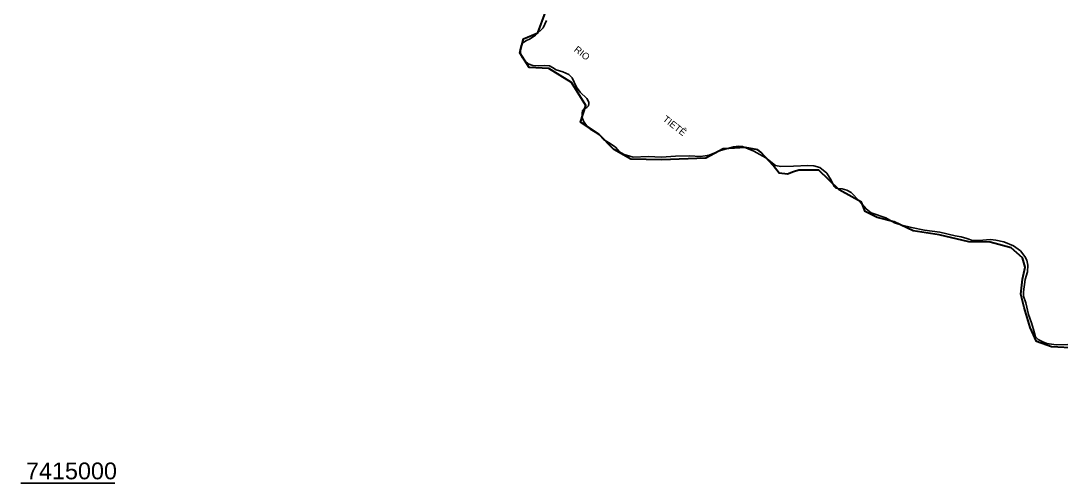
# Model space of a CAD drawing. Header units: millimetres. Extents: x 583 to 26013, y 350 to 21391.
# Drawn here: x 638 to 6857, y 5350 to 8112 of the extents above; entities that cross this region are included whole.
import ezdxf

# ---------------------------------------------------------------- set-up
doc = ezdxf.new("R2010")
doc.units = ezdxf.units.MM
doc.layers.add('divisa municipio', color=40, linetype='Continuous')
doc.layers.add('RIOS', color=140, linetype='Continuous')
doc.styles.add('EU', font='arial.ttf', dxfattribs={"height": 10})

msp = doc.modelspace()

# ---------------------------------------------------------------- linework, layer by layer
at = {"lineweight": 25}
msp.add_line((1199.96757, 5349.85691), (638.46181, 5349.85691), dxfattribs=at)
at = {"layer": 'divisa municipio', "color": 0, "linetype": 'Continuous'}
for p, q in [((3780.21951, 8113.89441), (3760.44751, 8069.42641)), ((3715.95951, 8026.19341), (3683.82951, 8003.95941)), ((3760.44751, 8069.42641), (3715.95951, 8026.19341)), ((3629.45651, 7964.43141), (3623.27751, 7940.96241)), ((3638.10651, 7978.01941), (3629.45651, 7964.43141)), ((3656.64351, 7991.60641), (3638.10651, 7978.01941)), ((3683.82951, 8003.95941), (3656.64351, 7991.60641)), ((3623.27751, 7940.96241), (3624.51351, 7918.72841)), ((3624.51351, 7918.72841), (3635.63551, 7892.78841)), ((3635.63551, 7892.78841), (3655.40751, 7869.31941)), ((3655.40751, 7869.31941), (3671.47251, 7854.49641)), ((3671.47251, 7854.49641), (3698.65951, 7844.61441)), ((3698.65951, 7844.61441), (3730.78851, 7843.37941)), ((3730.78851, 7843.37941), (3770.33351, 7844.61441)), ((3770.33351, 7844.61441), (3798.75551, 7842.14441)), ((3798.75551, 7842.14441), (3817.29251, 7832.26241)), ((3817.29251, 7832.26241), (3839.53551, 7818.67441)), ((3839.53551, 7818.67441), (3879.07951, 7807.55741)), ((3879.07951, 7807.55741), (3913.68151, 7790.26441)), ((3913.68151, 7790.26441), (3934.68951, 7770.50041)), ((3934.68951, 7770.50041), (3947.04651, 7745.79641)), ((3947.04651, 7745.79641), (3960.64051, 7716.15041)), ((3960.64051, 7716.15041), (3981.64851, 7686.50541)), ((3981.64851, 7686.50541), (4021.19251, 7646.97741)), ((4021.19251, 7593.86341), (4005.12751, 7586.45141)), ((4021.19251, 7646.97741), (4033.54951, 7625.97941)), ((4032.31451, 7604.98041), (4021.19251, 7593.86341)), ((4033.54951, 7617.33241), (4032.31451, 7604.98041)), ((4033.54951, 7625.97941), (4033.54951, 7617.33241)), ((3995.24151, 7574.09941), (3994.00551, 7560.51141)), ((3994.00551, 7560.51141), (3994.00551, 7534.57241)), ((3994.00551, 7534.57241), (4002.65551, 7512.33841)), ((4005.12751, 7586.45141), (3995.24151, 7574.09941)), ((4002.65551, 7512.33841), (4024.89951, 7481.45741)), ((4024.89951, 7481.45741), (4042.20051, 7465.39941)), ((4042.20051, 7465.39941), (4071.85851, 7446.87041)), ((4071.85851, 7446.87041), (4096.57351, 7430.81241)), ((4096.57351, 7430.81241), (4121.28851, 7402.40241)), ((4121.28851, 7402.40241), (4162.06851, 7378.93341)), ((4162.06851, 7378.93341), (4194.19851, 7356.69941)), ((4194.19851, 7356.69941), (4216.44251, 7329.77141)), ((4821.71751, 7337.18241), (4898.33451, 7358.18141)), ((4898.33451, 7358.18141), (4930.46451, 7363.12241)), ((4930.46451, 7363.12241), (4951.47251, 7361.88741)), ((4951.47251, 7361.88741), (5020.67451, 7333.47641)), ((4216.44251, 7329.77141), (4246.10051, 7312.47841)), ((4246.10051, 7312.47841), (4272.05151, 7305.06641)), ((4272.05151, 7305.06641), (4299.23851, 7297.65541)), ((4299.23851, 7297.65541), (4387.96551, 7301.36141)), ((4387.96551, 7301.36141), (4468.29051, 7297.65541)), ((4468.29051, 7297.65541), (4551.08651, 7303.83141)), ((4551.08651, 7303.83141), (4637.58951, 7305.06641)), ((4637.58951, 7305.06641), (4699.37751, 7301.36141)), ((4699.37751, 7301.36141), (4729.03551, 7306.30141)), ((4729.03551, 7306.30141), (4753.75051, 7310.00741)), ((4753.75051, 7310.00741), (4821.71751, 7337.18241)), ((5020.67451, 7333.47641), (5092.34851, 7292.71441)), ((5092.34851, 7292.71441), (5149.19351, 7248.24641)), ((5149.19351, 7248.24641), (5182.55951, 7242.07041)), ((5182.55951, 7242.07041), (5256.70451, 7244.54041)), ((5256.70451, 7244.54041), (5343.20851, 7248.24641)), ((5343.20851, 7248.24641), (5379.04551, 7245.77541)), ((5379.04551, 7245.77541), (5414.88251, 7234.65841)), ((5414.88251, 7234.65841), (5455.66251, 7202.54241)), ((5455.66251, 7202.54241), (5482.84951, 7159.30941)), ((5482.84951, 7159.30941), (5500.14951, 7122.25241)), ((5500.14951, 7122.25241), (5511.27151, 7112.37141)), ((5511.27151, 7112.37141), (5522.39351, 7109.90041)), ((5522.39351, 7109.90041), (5548.34451, 7107.43041)), ((5548.34451, 7107.43041), (5575.28351, 7100.01841)), ((5575.28351, 7100.01841), (5602.47051, 7086.43141)), ((5602.47051, 7086.43141), (5651.90051, 7034.55141)), ((5651.90051, 7034.55141), (5692.12151, 6988.93641)), ((5692.12151, 6988.93641), (5721.10351, 6965.37841)), ((5721.10351, 6965.37841), (5808.84251, 6935.73341)), ((5808.84251, 6935.73341), (5861.98051, 6904.85241)), ((5861.98051, 6904.85241), (5905.23151, 6891.26541)), ((5905.23151, 6891.26541), (5962.07651, 6876.44241)), ((5962.07651, 6876.44241), (6039.92951, 6861.61941)), ((6039.92951, 6861.61941), (6131.37551, 6849.26741)), ((6131.37551, 6849.26741), (6222.82151, 6827.03341)), ((6222.82151, 6827.03341), (6259.89451, 6822.09241)), ((6259.89451, 6822.09241), (6293.26051, 6812.21041)), ((6293.26051, 6812.21041), (6327.86151, 6799.85841)), ((6327.86151, 6799.85841), (6364.93451, 6799.85841)), ((6364.93451, 6799.85841), (6434.13651, 6804.79941)), ((6434.13651, 6804.79941), (6466.26651, 6801.09341)), ((6466.26651, 6801.09341), (6514.46151, 6791.21141)), ((6514.46151, 6791.21141), (6572.54151, 6767.74241)), ((6572.54151, 6767.74241), (6613.32251, 6736.86141)), ((6613.32251, 6736.86141), (6640.50851, 6704.74541)), ((6640.50851, 6704.74541), (6651.63051, 6681.27641)), ((6651.63051, 6681.27641), (6659.04551, 6652.86541)), ((6655.33751, 6612.10341), (6641.74451, 6566.39941)), ((6659.04551, 6652.86541), (6655.33751, 6612.10341)), ((6641.74451, 6566.39941), (6631.85851, 6493.76841)), ((6631.85851, 6493.76841), (6631.85851, 6467.82841)), ((6631.85851, 6467.82841), (6645.45151, 6427.06641)), ((6645.45151, 6427.06641), (6661.51651, 6357.89341)), ((6661.51651, 6357.89341), (6680.05351, 6308.48441)), ((6680.05351, 6308.48441), (6692.26351, 6268.18141)), ((6692.26351, 6268.18141), (6704.76851, 6224.48841)), ((6704.76851, 6224.48841), (6720.83351, 6208.43041)), ((6720.83351, 6208.43041), (6746.78451, 6193.60741)), ((6746.78451, 6193.60741), (6772.48751, 6183.72641)), ((6772.48751, 6183.72641), (6826.86151, 6176.31441)), ((6826.86151, 6176.31441), (6897.29951, 6178.78541))]:
    msp.add_line(p, q, dxfattribs=at)
at = {"layer": 'RIOS', "lineweight": 30, "flags": 128}
msp.add_lwpolyline([(6949.16548, 6155.81139), (6799.67979, 6163.73552), (6708.98229, 6195.63809), (6672.21274, 6279.19106), (6635.55097, 6399.0078), (6615.63303, 6479.05518), (6625.94082, 6569.02646), (6641.43125, 6639.83334), (6626.31562, 6695.92173), (6558.11536, 6755.93103), (6431.92631, 6788.84066), (6304.80056, 6791.39947), (6128.26598, 6833.56008), (5971.7739, 6858.24466), (5858.72062, 6910.66726), (5756.53731, 6936.42162), (5685.62285, 6972.35379), (5664.67913, 7029.01674), (5531.15497, 7103.14002), (5408.43036, 7218.75501), (5322.34716, 7220.06872), (5289.26798, 7220.06872), (5256.98793, 7209.98897), (5221.61687, 7195.85147), (5170.93943, 7201.18195), (5134.89157, 7246.80713), (5062.23112, 7327.95368), (5044.25064, 7340.53023), (4968.40027, 7354.8693), (4904.81863, 7350.63371), (4836.62469, 7346.50403), (4733.34558, 7290.43554), (4468.43134, 7281.65129), (4284.50807, 7284.51112), (4184.277, 7343.98179), (4095.53642, 7433.45714), (3983.73923, 7505.49322), (4015.15023, 7605.61969), (3930.61158, 7743.76074), (3793.83756, 7826.42159), (3676.90568, 7833.76046), (3621.59301, 7919.71766), (3643.12795, 8003.27491), (3728.36667, 8039.17877), (3774.56853, 8163.62689)], dxfattribs=at)

# ---------------------------------------------------------------- texts
at = {"lineweight": 25, "insert": (669.33831, 5473.02066), "char_height": 100, "width": 458.4204714, "attachment_point": 1, "style": 'EU'}
msp.add_mtext('7415000', dxfattribs=at)
at = {"layer": 'RIOS', "lineweight": 25, "insert": (3966.52367, 7964.94136), "char_height": 40, "width": 1057.9548987, "attachment_point": 1, "rotation": 321.941715243, "style": 'EU'}
msp.add_mtext('RIO                                     TIETÊ', dxfattribs=at)

doc.saveas('drawing.dxf')
